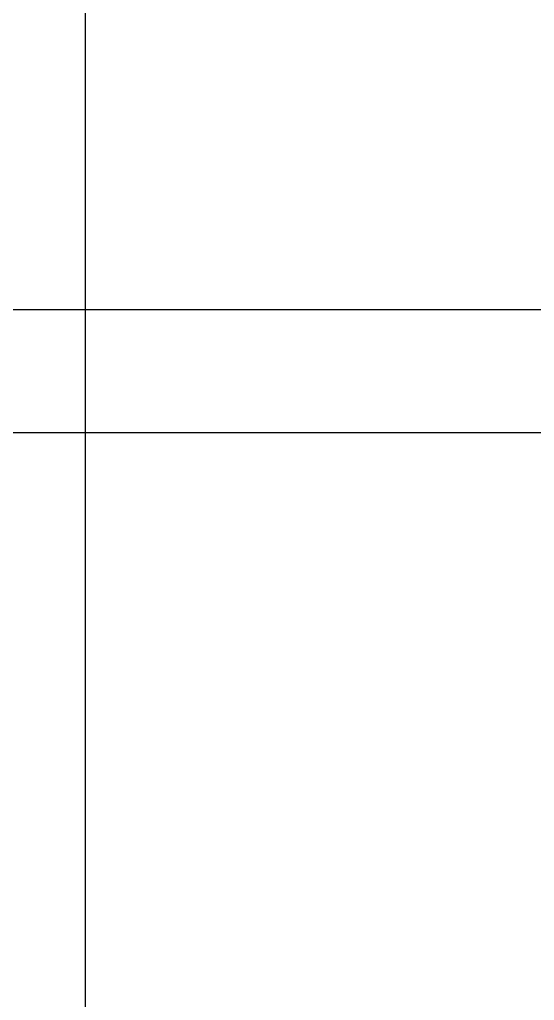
# Model space of a CAD drawing. Header units: metres. Extents: x 0 to 63075, y 0 to 44550.
# Drawn here: x 14022.1 to 14102.1, y 26004.3 to 26156.7 of the extents above; entities that cross this region are included whole.
import ezdxf

# ---------------------------------------------------------------- set-up
doc = ezdxf.new("R2010")
doc.units = ezdxf.units.M
doc.header["$LTSCALE"] = 75
doc.linetypes.add('HIDDEN2', pattern=[4.7625, 3.175, -1.5875])
for name, color, linetype in [('SDM', 7, 'Continuous'), ('SL4', 4, 'Continuous'), ('ST1', 7, 'HIDDEN2')]:
    doc.layers.add(name, color=color, linetype=linetype)

# ---------------------------------------------------------------- blocks, each defined once
blk = doc.blocks.new('A$Ca53c419a')
at = {"layer": 'SL4'}
for p, q in [((1009.76, 420.77), (2334.74, 420.77)), ((1662.72, 420.77), (1662.72, 281.24)), ((1681.78, 281.24), (1681.78, 420.77))]:
    blk.add_line(p, q, dxfattribs=at)
at = {"layer": 'ST1'}
for p, q in [((1662.72, 447.36), (1662.72, 420.77)), ((1681.78, 420.77), (1681.78, 447.36))]:
    blk.add_line(p, q, dxfattribs=at)

msp = doc.modelspace()

# ---------------------------------------------------------------- block references
at = {"layer": 'SDM', "rotation": 90}
msp.add_blockref('A$Ca53c419a', (14453.13, 24429.77), dxfattribs=at)

doc.saveas('drawing.dxf')
